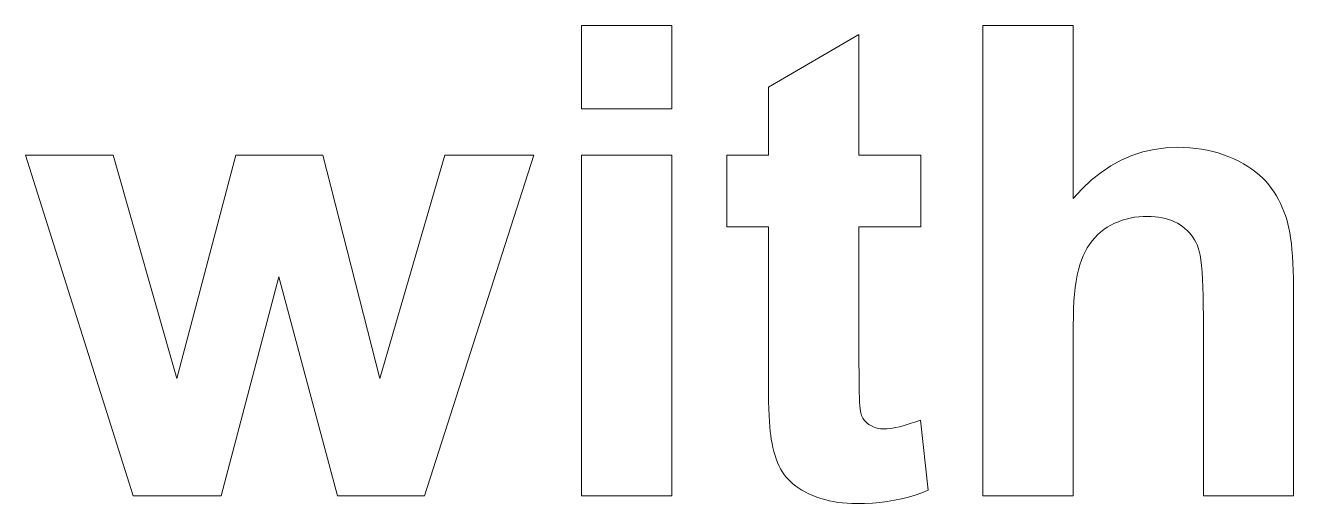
# Model space of a CAD drawing. Extents: x 160 to 452, y 489 to 585.
# Drawn here: x 200.1 to 254, y 494.4 to 514.7 of the extents above; entities that cross this region are included whole.
import ezdxf

# ---------------------------------------------------------------- set-up
doc = ezdxf.new("R2010")
doc.units = 0

msp = doc.modelspace()

# ---------------------------------------------------------------- linework, layer by layer
at = {"color": 7, "lineweight": 13}
for points in [[(223.738068, 511.159637), (223.738068, 514.706665), (227.571625, 514.706665), (227.571625, 511.159637)], [(244.624832, 514.706665), (244.624832, 507.353363), (245.003143, 507.765503), (245.395905, 508.134247), (245.803131, 508.459625), (246.224823, 508.741608), (246.66098, 508.980225), (247.111603, 509.175446), (247.576675, 509.327301), (248.056213, 509.43576), (248.550201, 509.500824), (249.058655, 509.522522), (249.32074, 509.517609), (249.577621, 509.502869), (249.82933, 509.478333), (250.075851, 509.443939), (250.317184, 509.39975), (250.553345, 509.345703), (250.784302, 509.28186), (251.010101, 509.208191), (251.230698, 509.124695), (251.446106, 509.031403), (251.653687, 508.93042), (251.850754, 508.824036), (252.037308, 508.712158), (252.213364, 508.594818), (252.378922, 508.472046), (252.533966, 508.343811), (252.678513, 508.210114), (252.812561, 508.070953), (252.936081, 507.926331), (253.049103, 507.776276), (253.153473, 507.621826), (253.251022, 507.464142), (253.341736, 507.303162), (253.425644, 507.138885), (253.502731, 506.971375), (253.572983, 506.800568), (253.636429, 506.626465), (253.693039, 506.449127), (253.742828, 506.268494), (253.785812, 506.084595), (253.823395, 505.888824), (253.857025, 505.672577), (253.886688, 505.435883), (253.912415, 505.178741), (253.934174, 504.901093), (253.951981, 504.603027), (253.96582, 504.284454), (253.975708, 503.945435), (253.981644, 503.585968), (253.983627, 503.206024), (253.983627, 494.706696), (250.15007, 494.706696), (250.15007, 502.360168), (250.147888, 502.799194), (250.141342, 503.204926), (250.130417, 503.577362), (250.115143, 503.916504), (250.09549, 504.222382), (250.071487, 504.494965), (250.043106, 504.734253), (250.010376, 504.940247), (249.973267, 505.112976), (249.931793, 505.252411), (249.884781, 505.37265), (249.8311, 505.487854), (249.770737, 505.598022), (249.703674, 505.703156), (249.629944, 505.803223), (249.54953, 505.898224), (249.462418, 505.98822), (249.368622, 506.07312), (249.268143, 506.153015), (249.16098, 506.227844), (249.047684, 506.296539), (248.928787, 506.358002), (248.804291, 506.412231), (248.67421, 506.459229), (248.538544, 506.498993), (248.397278, 506.531525), (248.250412, 506.556824), (248.097961, 506.574921), (247.939911, 506.585754), (247.77626, 506.589355), (247.587311, 506.584717), (247.402451, 506.570801), (247.221695, 506.547607), (247.045013, 506.515167), (246.872437, 506.473419), (246.703949, 506.422394), (246.539566, 506.362091), (246.379272, 506.292511), (246.223053, 506.213654), (246.070938, 506.125519), (245.924896, 506.028046), (245.786896, 505.921143), (245.656952, 505.80484), (245.535065, 505.679138), (245.421204, 505.544006), (245.315414, 505.399475), (245.217667, 505.245514), (245.12796, 505.082153), (245.04631, 504.909363), (244.972717, 504.727173), (244.906616, 504.531311), (244.847473, 504.317596), (244.795288, 504.086029), (244.750061, 503.836578), (244.711792, 503.569244), (244.680496, 503.284058), (244.656128, 502.980988), (244.638748, 502.660034), (244.628311, 502.321228), (244.624832, 501.964539), (244.624832, 494.706696), (240.79126, 494.706696), (240.79126, 514.706665)], [(238.144608, 509.195099), (238.144608, 506.13916), (235.525238, 506.13916), (235.525238, 500.30014), (235.525986, 499.960236), (235.528244, 499.649933), (235.531998, 499.369232), (235.537247, 499.118164), (235.543991, 498.896667), (235.552246, 498.704773), (235.562012, 498.542511), (235.573257, 498.409821), (235.586014, 498.306763), (235.600281, 498.233307), (235.617188, 498.175659), (235.637924, 498.120056), (235.662476, 498.066528), (235.690857, 498.015015), (235.723053, 497.965576), (235.759064, 497.918152), (235.798904, 497.872803), (235.84256, 497.829468), (235.890045, 497.788208), (235.941345, 497.748993), (235.995697, 497.712708), (236.052383, 497.680237), (236.111389, 497.651581), (236.172714, 497.62674), (236.236359, 497.605743), (236.302322, 497.588562), (236.370605, 497.575195), (236.441193, 497.565643), (236.514114, 497.559906), (236.589355, 497.557983), (236.700546, 497.561676), (236.821289, 497.572723), (236.951569, 497.591156), (237.0914, 497.616913), (237.240784, 497.650085), (237.399719, 497.690582), (237.568207, 497.738495), (237.746246, 497.793732), (237.933838, 497.856354), (238.130966, 497.926331), (238.458389, 494.952271), (238.187454, 494.843384), (237.909409, 494.745972), (237.624283, 494.660034), (237.332062, 494.585541), (237.032745, 494.522522), (236.726334, 494.470947), (236.412827, 494.430847), (236.092224, 494.402191), (235.764526, 494.38501), (235.429749, 494.379272), (235.224426, 494.382751), (235.023193, 494.393188), (234.82605, 494.410583), (234.633011, 494.434937), (234.444061, 494.466248), (234.259216, 494.504517), (234.078445, 494.549744), (233.901764, 494.601929), (233.729187, 494.661072), (233.560699, 494.727173), (233.398712, 494.798798), (233.24556, 494.874512), (233.101288, 494.954315), (232.965897, 495.038208), (232.839355, 495.12619), (232.721695, 495.218292), (232.612885, 495.314484), (232.512955, 495.414734), (232.42189, 495.519104), (232.339691, 495.627563), (232.264328, 495.741974), (232.193726, 495.864136), (232.127899, 495.99408), (232.066849, 496.131805), (232.010574, 496.277283), (231.959076, 496.430573), (231.912354, 496.591614), (231.870392, 496.760437), (231.833221, 496.937042), (231.800812, 497.121429), (231.777496, 497.268768), (231.756622, 497.44339), (231.73819, 497.645294), (231.722229, 497.874512), (231.708725, 498.130981), (231.697678, 498.414734), (231.689087, 498.7258), (231.682953, 499.064117), (231.67926, 499.429749), (231.67804, 499.822662), (231.67804, 506.13916), (229.918152, 506.13916), (229.918152, 509.195099), (231.67804, 509.195099), (231.67804, 512.073669), (235.525238, 514.311035), (235.525238, 509.195099)], [(204.70668, 494.706696), (200.122787, 509.195099), (203.847198, 509.195099), (206.562073, 499.69986), (209.058655, 509.195099), (212.755798, 509.195099), (215.170532, 499.69986), (217.939972, 509.195099), (221.718964, 509.195099), (217.066849, 494.706696), (213.383362, 494.706696), (210.886765, 504.024567), (208.431107, 494.706696)], [(223.738068, 494.706696), (223.738068, 509.195099), (227.571625, 509.195099), (227.571625, 494.706696)]]:
    msp.add_lwpolyline(points, close=True, dxfattribs=at)

doc.saveas('drawing.dxf')
